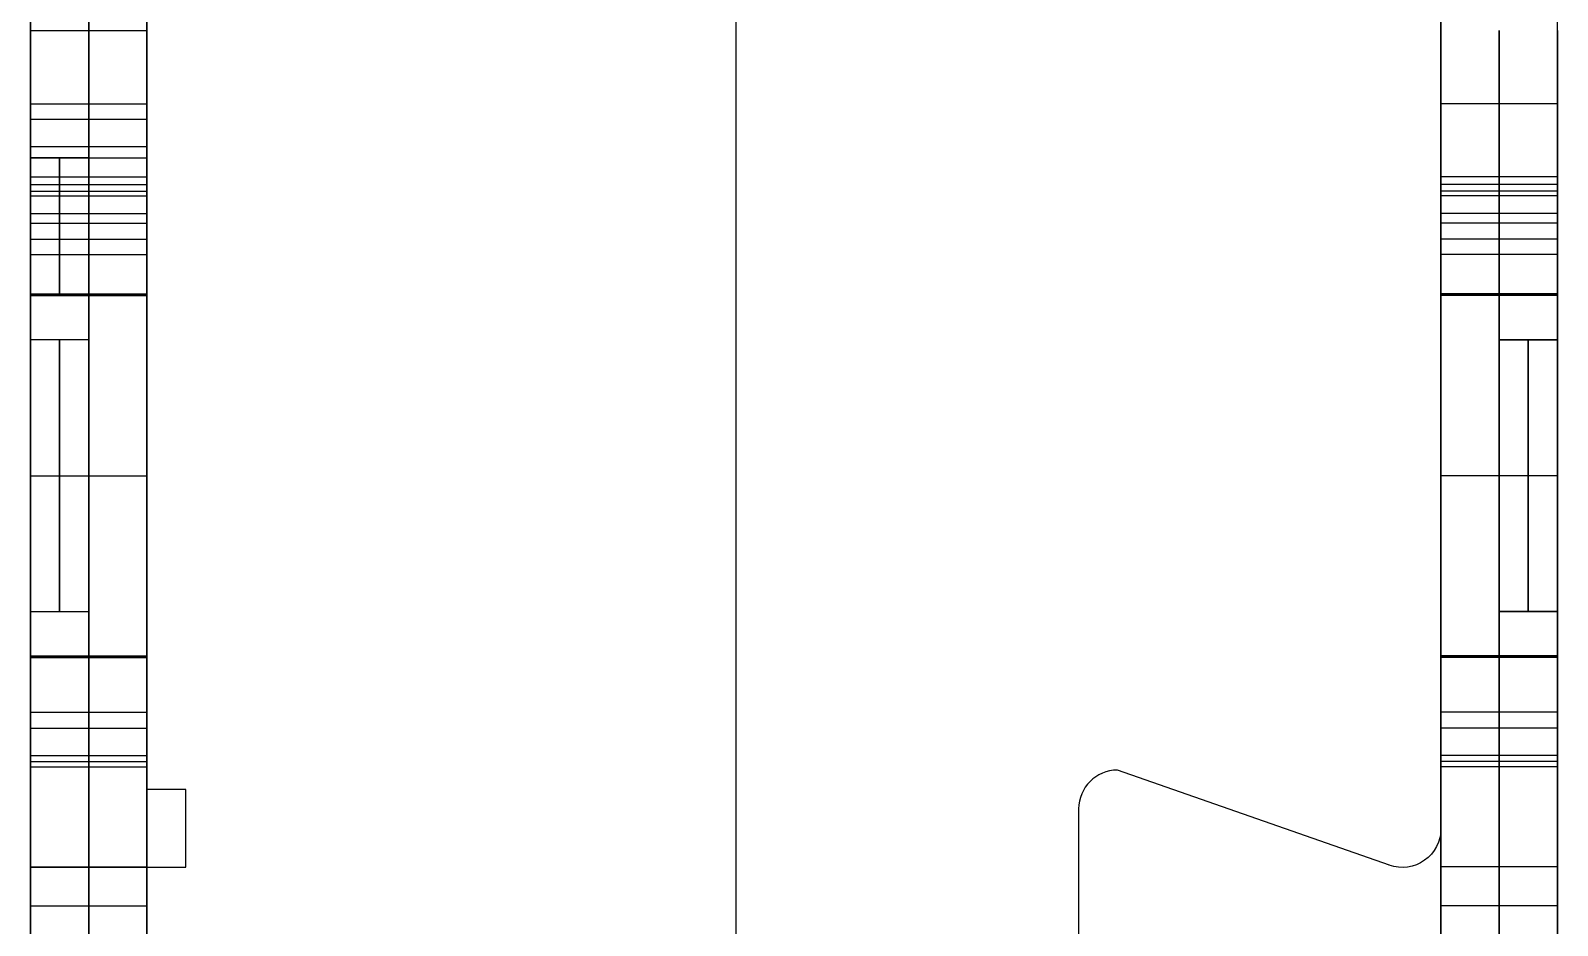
# Model space of a CAD drawing. Extents: x 584 to 852, y -43768 to -40231.
# Drawn here: x 584.5 to 820.5, y -42474.1 to -42335.8 of the extents above; entities that cross this region are included whole.
import ezdxf

# ---------------------------------------------------------------- set-up
doc = ezdxf.new("R2010")
doc.units = 0
doc.layers.add('ENDS', color=40, linetype='CONTINUOUS')

# ---------------------------------------------------------------- blocks, each defined once
blk = doc.blocks.new('SKYLARK200_END-XXS-1')
at = {"layer": 'ENDS'}
for p, q in [((-50, 868, 141), (-50, 1468, 141)), ((-32, 868, 141), (-32, 1468, 141)), ((-268, 1466.28, 170), (-268, 1418, 186.9)), ((-268, 1418, 96.9), (-268, 1466.28, 113.8)), ((-259, 1466.28, 170), (-259, 1418, 186.9)), ((-259, 1418, 96.9), (-259, 1466.28, 113.8)), ((-250, 1466.28, 170), (-250, 1418, 186.9)), ((-250, 1418, 96.9), (-250, 1466.28, 113.8)), ((-159, 1467.9, 264), (-159, 867.99, 264)), ((-159, 1467.9, 282), (-159, 867.99, 282)), ((-250, 1314.39, 282), (-250, 1449.94, 282)), ((-250, 1314.39, 264), (-250, 1449.94, 264)), ((-250, 1314.39, 273), (-250, 1449.94, 273)), ((-50, 1449.96, 282), (-50, 1308.37, 282)), ((-50, 1449.96, 264), (-50, 1308.37, 264)), ((-50, 1449.96, 273), (-50, 1308.37, 273)), ((-268, 1431.69, -4), (-250, 1431.69, -4)), ((-268, 1420.37, 294), (-250, 1420.37, 294)), ((-268, 1420.37, -12), (-250, 1420.37, -12)), ((-32, 1420.37, -12), (-50, 1420.37, -12)), ((-32, 1420.37, 294), (-50, 1420.37, 294)), ((-268, 1418, 186.9), (-250, 1418, 186.9)), ((-268, 1418, 96.9), (-250, 1418, 96.9)), ((-268, 1413.76, 185.14), (-250, 1413.76, 185.14)), ((-268, 1413.76, 98.66), (-250, 1413.76, 98.66)), ((-268, 1412, 180.9), (-250, 1412, 180.9)), ((-268, 1412, 180.9), (-268, 1412, 162.9)), ((-268, 1412, 102.9), (-250, 1412, 102.9)), ((-268, 1412, 162.9), (-259, 1412, 162.9)), ((-259, 1412, 120.9), (-268, 1412, 120.9)), ((-268, 1412, 120.9), (-268, 1412, 102.9)), ((-259, 1412, 120.9), (-259, 1412, 162.9)), ((-259, 1412, 180.9), (-259, 1412, 102.9)), ((-259, 1412, 141.9), (-250, 1412, 141.9)), ((-259, 1412, 141.9), (-259, 1391, 141.9)), ((-250, 1412, 180.9), (-250, 1412, 102.9)), ((-250, 924, 141), (-250, 1412, 141)), ((-268, 1409.06, 286), (-250, 1409.06, 286)), ((-268, 1409.06, -4), (-250, 1409.06, -4)), ((-32, 1409.06, -4), (-50, 1409.06, -4)), ((-32, 1409.06, 286), (-50, 1409.06, 286)), ((-268, 1407.9, 232), (-250, 1407.9, 232)), ((-268, 1407.9, 232), (-268, 1391, 280.28)), ((-268, 1391, 1.72), (-268, 1407.9, 50)), ((-268, 1407.9, 50), (-250, 1407.9, 50)), ((-268, 1406.87, 283.1), (-250, 1406.87, 283.1)), ((-268, 1406.87, -1.1), (-250, 1406.87, -1.1)), ((-259, 1407.9, 232), (-259, 1391, 280.28)), ((-259, 1391, 1.72), (-259, 1407.9, 50)), ((-250, 1407.9, 232), (-250, 1391, 280.28)), ((-250, 1391, 1.72), (-250, 1407.9, 50)), ((-32, 1407.9, 50), (-50, 1407.9, 50)), ((-50, 1407.9, 50), (-50, 1391, 1.72)), ((-32, 1407.9, 232), (-50, 1407.9, 232)), ((-50, 1391, 280.28), (-50, 1407.9, 232)), ((-32, 1406.87, -1.1), (-50, 1406.87, -1.1)), ((-32, 1406.87, 283.1), (-50, 1406.87, 283.1)), ((-41, 1407.9, 50), (-41, 1391, 1.72)), ((-41, 1391, 280.28), (-41, 1407.9, 232)), ((-32, 1407.9, 50), (-32, 1391, 1.72)), ((-32, 1391, 280.28), (-32, 1407.9, 232)), ((-268, 1406.14, 227.76), (-250, 1406.14, 227.76)), ((-268, 1406.14, 54.24), (-250, 1406.14, 54.24)), ((-32, 1406.14, 54.24), (-50, 1406.14, 54.24)), ((-32, 1406.14, 227.76), (-50, 1406.14, 227.76)), ((-268, 1390.75, 282), (-268, 1403.4, 282)), ((-268, 1403.4, 282), (-250, 1403.4, 282)), ((-268, 1403.4, 0), (-250, 1403.4, 0)), ((-268, 1403.4, 0), (-268, 1390.75, 0)), ((-268, 1401.9, 226), (-250, 1401.9, 226)), ((-268, 1401.9, 56), (-250, 1401.9, 56)), ((-268, 1401.9, 56), (-268, 1383.9, 56)), ((-268, 1383.9, 226), (-268, 1401.9, 226)), ((-259, 1390.75, 282), (-259, 1403.4, 282)), ((-259, 1403.4, 0), (-259, 1390.75, 0)), ((-259, 1323.9, 226), (-259, 1401.9, 226)), ((-259, 1401.9, 56), (-259, 1323.9, 56)), ((-250, 1390.75, 282), (-250, 1403.4, 282)), ((-250, 1403.4, 0), (-250, 1390.75, 0)), ((-250, 1323.9, 226), (-250, 1401.9, 226)), ((-250, 1401.9, 56), (-250, 1323.9, 56)), ((-32, 1403.4, 0), (-50, 1403.4, 0)), ((-50, 1390.75, 0), (-50, 1403.4, 0)), ((-32, 1403.4, 282), (-50, 1403.4, 282)), ((-50, 1403.4, 282), (-50, 1390.75, 282)), ((-32, 1401.9, 56), (-50, 1401.9, 56)), ((-50, 1323.9, 56), (-50, 1401.9, 56)), ((-32, 1401.9, 226), (-50, 1401.9, 226)), ((-50, 1401.9, 226), (-50, 1323.9, 226)), ((-41, 1390.75, 0), (-41, 1403.4, 0)), ((-41, 1403.4, 282), (-41, 1390.75, 282)), ((-41, 1401.9, 226), (-41, 1383.9, 226)), ((-41, 1383.9, 56), (-41, 1401.9, 56)), ((-32, 1390.75, 0), (-32, 1403.4, 0)), ((-32, 1403.4, 282), (-32, 1390.75, 282)), ((-32, 1401.9, 226), (-32, 1383.9, 226)), ((-32, 1383.9, 56), (-32, 1401.9, 56)), ((-259, 1401.5, 160.09), (-259, 1401.5, 123.71)), ((-268, 1399.45, 256.14), (-250, 1399.45, 256.14)), ((-268, 1399.45, 25.86), (-250, 1399.45, 25.86)), ((-32, 1399.45, 25.86), (-50, 1399.45, 25.86)), ((-32, 1399.45, 256.14), (-50, 1399.45, 256.14)), ((-268, 1397.08, 282), (-250, 1397.08, 282)), ((-268, 1397.08, 0), (-250, 1397.08, 0)), ((-32, 1397.08, 0), (-50, 1397.08, 0)), ((-32, 1397.08, 282), (-50, 1397.08, 282)), ((-268, 944.98, 141), (-268, 1391.02, 141)), ((-268, 1391, 280.28), (-250, 1391, 280.28)), ((-268, 1391, 1.72), (-250, 1391, 1.72)), ((-268, 1391, 141.9), (-259, 1391, 141.9)), ((-268, 1390.81, 281.13), (-250, 1390.81, 281.13)), ((-268, 1390.81, 0.87), (-250, 1390.81, 0.87)), ((-268, 1390.75, 282), (-250, 1390.75, 282)), ((-268, 1390.75, 0), (-250, 1390.75, 0)), ((-32, 1391, 1.72), (-50, 1391, 1.72)), ((-32, 1391, 280.28), (-50, 1391, 280.28)), ((-32, 1390.81, 0.87), (-50, 1390.81, 0.87)), ((-32, 1390.81, 281.13), (-50, 1390.81, 281.13)), ((-32, 1390.75, 0), (-50, 1390.75, 0)), ((-32, 1390.75, 282), (-50, 1390.75, 282)), ((-259, 1383.9, 56), (-268, 1383.9, 56)), ((-259, 1383.9, 226), (-268, 1383.9, 226)), ((-259, 1341.9, 56), (-259, 1383.9, 56)), ((-259, 1383.9, 226), (-259, 1341.9, 226)), ((-41, 1383.9, 226), (-32, 1383.9, 226)), ((-41, 1341.9, 226), (-41, 1383.9, 226)), ((-32, 1383.9, 56), (-41, 1383.9, 56)), ((-41, 1383.9, 56), (-41, 1341.9, 56)), ((-259, 1344.71, 66.5), (-259, 1381.09, 66.5)), ((-259, 1344.71, 215.5), (-259, 1381.09, 215.5)), ((-250, 1382.17, 282), (-250, 1382.17, 264)), ((-41, 1344.71, 215.5), (-41, 1381.09, 215.5)), ((-41, 1381.09, 66.5), (-41, 1344.71, 66.5)), ((-50, 1379.16, 282), (-50, 1379.16, 264)), ((-268, 1362.9, 77), (-259, 1362.9, 77)), ((-268, 1362.9, 205), (-259, 1362.9, 205)), ((-259, 1362.9, 226), (-250, 1362.9, 226)), ((-259, 1362.9, 56), (-259, 1362.9, 77)), ((-259, 1362.9, 56), (-250, 1362.9, 56)), ((-259, 1362.9, 226), (-259, 1362.9, 205)), ((-41, 1362.9, 226), (-50, 1362.9, 226)), ((-41, 1362.9, 56), (-50, 1362.9, 56)), ((-32, 1362.9, 205), (-41, 1362.9, 205)), ((-41, 1362.9, 226), (-41, 1362.9, 205)), ((-32, 1362.9, 77), (-41, 1362.9, 77)), ((-41, 1362.9, 56), (-41, 1362.9, 77)), ((-268, 1323.9, 226), (-268, 1341.9, 226)), ((-268, 1341.9, 56), (-259, 1341.9, 56)), ((-268, 1341.9, 56), (-268, 1323.9, 56)), ((-268, 1341.9, 226), (-259, 1341.9, 226)), ((-32, 1341.9, 226), (-41, 1341.9, 226)), ((-41, 1341.9, 56), (-32, 1341.9, 56)), ((-41, 1341.9, 226), (-41, 1323.9, 226)), ((-41, 1323.9, 56), (-41, 1341.9, 56)), ((-32, 1323.9, 56), (-32, 1341.9, 56)), ((-32, 1341.9, 226), (-32, 1323.9, 226)), ((-268, 1335.05, 0), (-268, 1195.85, 0)), ((-268, 1335.05, 0), (-250, 1335.05, 0)), ((-268, 1302.45, 282), (-268, 1335.05, 282)), ((-268, 1335.05, 282), (-250, 1335.05, 282)), ((-268, 1334.99, 281.13), (-250, 1334.99, 281.13)), ((-268, 1334.99, 0.87), (-250, 1334.99, 0.87)), ((-268, 1334.8, 280.28), (-250, 1334.8, 280.28)), ((-268, 1334.8, 280.28), (-268, 1317.9, 232)), ((-268, 1317.9, 50), (-268, 1334.8, 1.72)), ((-268, 1334.8, 1.72), (-250, 1334.8, 1.72)), ((-259, 1335.05, 0), (-259, 1195.85, 0)), ((-259, 1302.45, 282), (-259, 1335.05, 282)), ((-259, 1334.8, 280.28), (-259, 1317.9, 232)), ((-259, 1317.9, 50), (-259, 1334.8, 1.72)), ((-250, 1335.05, 0), (-250, 1195.85, 0)), ((-250, 1302.45, 282), (-250, 1335.05, 282)), ((-250, 1334.8, 280.28), (-250, 1317.9, 232)), ((-250, 1317.9, 50), (-250, 1334.8, 1.72)), ((-32, 1335.05, 0), (-50, 1335.05, 0)), ((-50, 1302.45, 0), (-50, 1335.05, 0)), ((-32, 1335.05, 282), (-50, 1335.05, 282)), ((-50, 1335.05, 282), (-50, 1302.45, 282)), ((-32, 1334.99, 0.87), (-50, 1334.99, 0.87)), ((-32, 1334.99, 281.13), (-50, 1334.99, 281.13)), ((-32, 1334.8, 1.72), (-50, 1334.8, 1.72)), ((-50, 1334.8, 1.72), (-50, 1317.9, 50)), ((-32, 1334.8, 280.28), (-50, 1334.8, 280.28)), ((-50, 1317.9, 232), (-50, 1334.8, 280.28)), ((-41, 1302.45, 0), (-41, 1335.05, 0)), ((-41, 1335.05, 282), (-41, 1302.45, 282)), ((-41, 1334.8, 1.72), (-41, 1317.9, 50)), ((-41, 1317.9, 232), (-41, 1334.8, 280.28)), ((-32, 1302.45, 0), (-32, 1335.05, 0)), ((-32, 1335.05, 282), (-32, 1302.45, 282)), ((-32, 1334.8, 1.72), (-32, 1317.9, 50)), ((-32, 1317.9, 232), (-32, 1334.8, 280.28)), ((-268, 1326.35, 256.14), (-250, 1326.35, 256.14)), ((-268, 1326.35, 25.86), (-250, 1326.35, 25.86)), ((-32, 1326.35, 25.86), (-50, 1326.35, 25.86)), ((-32, 1326.35, 256.14), (-50, 1326.35, 256.14)), ((-268, 1323.9, 226), (-250, 1323.9, 226)), ((-268, 1323.9, 56), (-250, 1323.9, 56)), ((-32, 1323.9, 56), (-50, 1323.9, 56)), ((-32, 1323.9, 226), (-50, 1323.9, 226)), ((-268, 1319.66, 227.76), (-250, 1319.66, 227.76)), ((-268, 1319.66, 54.24), (-250, 1319.66, 54.24)), ((-32, 1319.66, 54.24), (-50, 1319.66, 54.24)), ((-32, 1319.66, 227.76), (-50, 1319.66, 227.76)), ((-268, 1318.75, 282), (-250, 1318.75, 282)), ((-268, 1317.9, 232), (-250, 1317.9, 232)), ((-268, 1317.9, 50), (-250, 1317.9, 50)), ((-57.98, 1302.7, 282), (-100, 1317.41, 282)), ((-100, 1317.41, 282), (-100, 1317.41, 264)), ((-57.98, 1302.7, 264), (-100, 1317.41, 264)), ((-57.98, 1302.7, 273), (-100, 1317.41, 273)), ((-32, 1318.75, 0), (-50, 1318.75, 0)), ((-32, 1318.75, 282), (-50, 1318.75, 282)), ((-32, 1317.9, 50), (-50, 1317.9, 50)), ((-32, 1317.9, 232), (-50, 1317.9, 232)), ((-104.24, 1315.65, 282), (-104.24, 1315.65, 264)), ((-244, 1314.39, 282), (-250, 1314.39, 282)), ((-250, 1314.39, 282), (-250, 1314.39, 264)), ((-244, 1314.39, 264), (-250, 1314.39, 264)), ((-244, 1314.39, 273), (-250, 1314.39, 273)), ((-247, 1314.39, 282), (-247, 1314.39, 264)), ((-244, 1302.39, 282), (-244, 1314.39, 282)), ((-244, 1314.39, 282), (-244, 1314.39, 264)), ((-244, 1302.39, 264), (-244, 1314.39, 264)), ((-244, 1302.39, 273), (-244, 1314.39, 273)), ((-106, 1311.41, 282), (-106, 1311.41, 264)), ((-106, 1311.41, 282), (-106, 1293.41, 282)), ((-106, 1311.41, 264), (-106, 1233.41, 264)), ((-106, 1311.41, 273), (-106, 1233.41, 273)), ((-78.99, 1310.06, 282), (-78.99, 1310.06, 264)), ((-244, 1308.39, 282), (-244, 1308.39, 264)), ((-50, 1308.37, 282), (-50, 1308.37, 264)), ((-52.53, 1303.47, 282), (-52.53, 1303.47, 264)), ((-268, 1290.45, 258), (-268, 1302.45, 258)), ((-268, 1302.45, 258), (-250, 1302.45, 258)), ((-268, 1302.45, 258), (-268, 1302.45, 282)), ((-268, 1302.45, 282), (-250, 1302.45, 282)), ((-268, 1302.45, 270), (-250, 1302.45, 270)), ((-268, 1242.39, 282), (-268, 1302.39, 282)), ((-268, 1302.39, 282), (-268, 1302.39, 264)), ((-268, 1242.39, 264), (-268, 1302.39, 264)), ((-268, 1302.39, 282), (-244, 1302.39, 282)), ((-268, 1302.39, 264), (-244, 1302.39, 264)), ((-268, 1242.39, 273), (-268, 1302.39, 273)), ((-268, 1302.39, 273), (-244, 1302.39, 273)), ((-259, 1290.45, 258), (-259, 1302.45, 258)), ((-259, 1302.45, 258), (-259, 1302.45, 282)), ((-256, 1302.39, 282), (-256, 1302.39, 264)), ((-250, 1290.45, 258), (-250, 1302.45, 258)), ((-250, 1302.45, 258), (-250, 1302.45, 282)), ((-244, 1302.39, 282), (-244, 1302.39, 264)), ((-57.98, 1302.7, 282), (-57.98, 1302.7, 264)), ((-32, 1302.45, 24), (-50, 1302.45, 24)), ((-50, 1290.45, 24), (-50, 1302.45, 24)), ((-32, 1302.45, 0), (-50, 1302.45, 0)), ((-50, 1302.45, 24), (-50, 1302.45, 0)), ((-32, 1302.45, 282), (-50, 1302.45, 282)), ((-32, 1302.45, 258), (-50, 1302.45, 258)), ((-50, 1302.45, 282), (-50, 1302.45, 258)), ((-50, 1302.45, 258), (-50, 1290.45, 258)), ((-32, 1302.45, 12), (-50, 1302.45, 12)), ((-32, 1302.45, 270), (-50, 1302.45, 270)), ((-41, 1290.45, 24), (-41, 1302.45, 24)), ((-41, 1302.45, 24), (-41, 1302.45, 0)), ((-41, 1302.45, 282), (-41, 1302.45, 258)), ((-41, 1302.45, 258), (-41, 1290.45, 258)), ((-32, 1290.45, 24), (-32, 1302.45, 24)), ((-32, 1302.45, 24), (-32, 1302.45, 0)), ((-32, 1302.45, 282), (-32, 1302.45, 258)), ((-32, 1302.45, 258), (-32, 1290.45, 258)), ((-268, 1296.45, 258), (-250, 1296.45, 258)), ((-32, 1296.45, 24), (-50, 1296.45, 24)), ((-32, 1296.45, 258), (-50, 1296.45, 258)), ((-106, 1293.41, 282), (-106, 1293.41, 273))]:
    blk.add_line(p, q, dxfattribs=at)
at = {"layer": 'ENDS', "extrusion": (1, 0, 0)}
for centre, radius, start, end in [((1437.35, -6, -268), 6, 90, 160.5288), ((1437.35, -6, -259), 6, 90, 160.5288), ((1437.35, -6, -250), 6, 90, 160.5288), ((1420.37, 0, -50), 12, 199.4712, 340.5288), ((1420.37, 282, -50), 12, 19.4712, 160.5288), ((1420.37, 0, -41), 12, 199.4712, 340.5288), ((1420.37, 282, -41), 12, 19.4712, 160.5288), ((1420.37, 0, -32), 12, 199.4712, 340.5288), ((1420.37, 282, -32), 12, 19.4712, 160.5288), ((1418, 180.9, -268), 6, 90, 180), ((1418, 102.9, -268), 6, 180, 270), ((1418, 180.9, -259), 6, 90, 180), ((1418, 102.9, -259), 6, 180, 270), ((1418, 180.9, -250), 6, 90, 180), ((1418, 102.9, -250), 6, 180, 270), ((1412, 141.9, -259), 21, 90, 270), ((1403.4, 288, -268), 6, 270, 340.5288), ((1403.4, -6, -268), 6, 19.4712, 90), ((1403.4, 288, -259), 6, 270, 340.5288), ((1403.4, -6, -259), 6, 19.4712, 90), ((1403.4, 288, -250), 6, 270, 340.5288), ((1403.4, -6, -250), 6, 19.4712, 90), ((1401.9, 232, -268), 6, 270, 0), ((1401.9, 50, -268), 6, 360, 90), ((1401.9, 232, -259), 6, 270, 0), ((1401.9, 50, -259), 6, 360, 90), ((1401.9, 232, -250), 6, 270, 0), ((1401.9, 50, -250), 6, 360, 90), ((1396.75, 0, -50), 6, 163.3771, 180), ((1396.75, 282, -50), 6, 180, 196.6229), ((1396.75, 0, -41), 6, 163.3771, 180), ((1396.75, 282, -41), 6, 180, 196.6229), ((1396.75, 0, -32), 6, 163.3771, 180), ((1396.75, 282, -32), 6, 180, 196.6229), ((1362.9, 56, -268), 21, 360, 180), ((1362.9, 56, -259), 21, 0, 180), ((1362.9, 226, -259), 21, 180, 0), ((1362.9, 226, -36.5), 21, 180, 0), ((1362.9, 56, -36.5), 21, 0, 180), ((1362.9, 226, -32), 21, 180, 0), ((1362.9, 56, -32), 21, 0, 180), ((1329.05, 0, -50), 6, 0, 16.6229), ((1329.05, 282, -50), 6, 343.3771, 360), ((1329.05, 0, -41), 6, 0, 16.6229), ((1329.05, 282, -41), 6, 343.3771, 360), ((1329.05, 0, -32), 6, 0, 16.6229), ((1329.05, 282, -32), 6, 343.3771, 360), ((1323.9, 232, -268), 6, 180, 270), ((1323.9, 50, -268), 6, 90, 180), ((1323.9, 232, -259), 6, 180, 270), ((1323.9, 50, -259), 6, 90, 180), ((1323.9, 232, -250), 6, 180, 270), ((1323.9, 50, -250), 6, 90, 180)]:
    blk.add_arc(centre, radius, start, end, dxfattribs=at)
at = {"layer": 'ENDS', "extrusion": (-1, 0, 0)}
for centre, radius, start, end in [((-1420.37, 282, 268), 12, 19.4712, 160.5288), ((-1420.37, 0, 268), 12, 199.4712, 340.5288), ((-1420.37, 282, 259), 12, 19.4712, 160.5288), ((-1420.37, 0, 259), 12, 199.4712, 340.5288), ((-1420.37, 282, 250), 12, 19.4712, 160.5288), ((-1420.37, 0, 250), 12, 199.4712, 340.5288), ((-1412, 141.9, 268), 21, 270, 90), ((-1412, 141.9, 263.5), 21, 270, 90), ((-1403.4, -6, 50), 6, 90, 160.5288), ((-1403.4, 288, 50), 6, 199.4712, 270), ((-1403.4, -6, 41), 6, 90, 160.5288), ((-1403.4, 288, 41), 6, 199.4712, 270), ((-1403.4, -6, 32), 6, 90, 160.5288), ((-1403.4, 288, 32), 6, 199.4712, 270), ((-1401.9, 50, 50), 6, 90, 180), ((-1401.9, 232, 50), 6, 180, 270), ((-1401.9, 50, 41), 6, 90, 180), ((-1401.9, 232, 41), 6, 180, 270), ((-1401.9, 50, 32), 6, 90, 180), ((-1401.9, 232, 32), 6, 180, 270), ((-1396.75, 282, 268), 6, 343.3771, 360), ((-1396.75, 0, 268), 6, 360, 16.6229), ((-1396.75, 282, 259), 6, 343.3771, 360), ((-1396.75, 0, 259), 6, 0, 16.6229), ((-1396.75, 282, 250), 6, 343.3771, 360), ((-1396.75, 0, 250), 6, 0, 16.6229), ((-1362.9, 226, 268), 21, 180, 0), ((-1362.9, 56, 263.5), 21, 0, 180), ((-1362.9, 226, 263.5), 21, 180, 0), ((-1362.9, 226, 41), 21, 180, 360), ((-1362.9, 56, 41), 21, 360, 180), ((-1329.05, 282, 268), 6, 180, 196.6229), ((-1329.05, 0, 268), 6, 163.3771, 180), ((-1329.05, 282, 259), 6, 180, 196.6229), ((-1329.05, 0, 259), 6, 163.3771, 180), ((-1329.05, 282, 250), 6, 180, 196.6229), ((-1329.05, 0, 250), 6, 163.3771, 180), ((-1323.9, 50, 50), 6, 360, 90), ((-1323.9, 232, 50), 6, 270, 360), ((-1323.9, 50, 41), 6, 360, 90), ((-1323.9, 232, 41), 6, 270, 360), ((-1323.9, 50, 32), 6, 360, 90), ((-1323.9, 232, 32), 6, 270, 360)]:
    blk.add_arc(centre, radius, start, end, dxfattribs=at)
at = {"layer": 'ENDS'}
for centre in [(-100, 1311.41, 282), (-100, 1311.41, 264), (-100, 1311.41, 273)]:
    blk.add_arc(centre, 6, 90, 180, dxfattribs=at)
at = {"layer": 'ENDS', "extrusion": (0, 0, -1)}
for centre in [(56, 1308.37, -282), (56, 1308.37, -264), (56, 1308.37, -273)]:
    blk.add_arc(centre, 6, 180, 289.29, dxfattribs=at)

msp = doc.modelspace()

# ---------------------------------------------------------------- block references
at = {"layer": 'ENDS'}
msp.add_blockref('SKYLARK200_END-XXS-1', (852.49, -43767.53, 18), dxfattribs=at)

doc.saveas('drawing.dxf')
